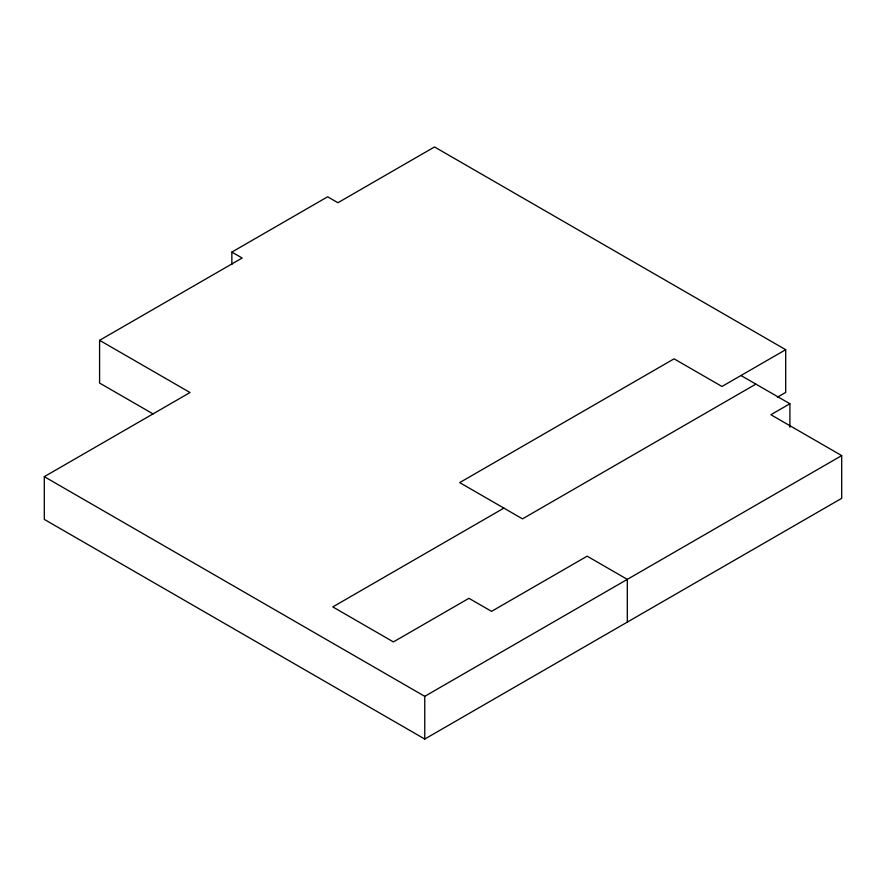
<?xml version="1.0" encoding="UTF-8"?>
<svg xmlns="http://www.w3.org/2000/svg" width="886" height="886" viewBox="0 0 886 886"><rect width="100%" height="100%" fill="white"/><g stroke="black" fill="none" stroke-linecap="round" stroke-linejoin="round"><path stroke-width="1.33" d="M231.855 264.493L231.855 252.089L327.643 196.792L337.92 202.728L434.517 146.954L785.694 349.693L785.694 392.42L777.432 397.183M153.145 413.961L99.586 383.04L99.586 340.324L242.133 258.025L231.855 252.089M789.902 427.174L789.902 403.75L770.886 414.726L841.7 455.603L841.7 498.331L424.759 739.046L44.3 519.395L44.3 476.668L190.025 392.531L99.586 340.324M503.89 508.121L332.782 606.91L393.417 641.918L468.949 598.305L491.564 611.362L587.141 556.175L627.321 579.378L627.321 622.105M785.694 349.693L721.968 386.484L674.08 358.83L459.701 482.604L522.496 518.864L755.891 384.114M44.3 476.668L424.759 696.33L841.7 455.603M740.984 375.509L789.902 403.75M424.759 696.33L424.759 739.046"/></g></svg>
